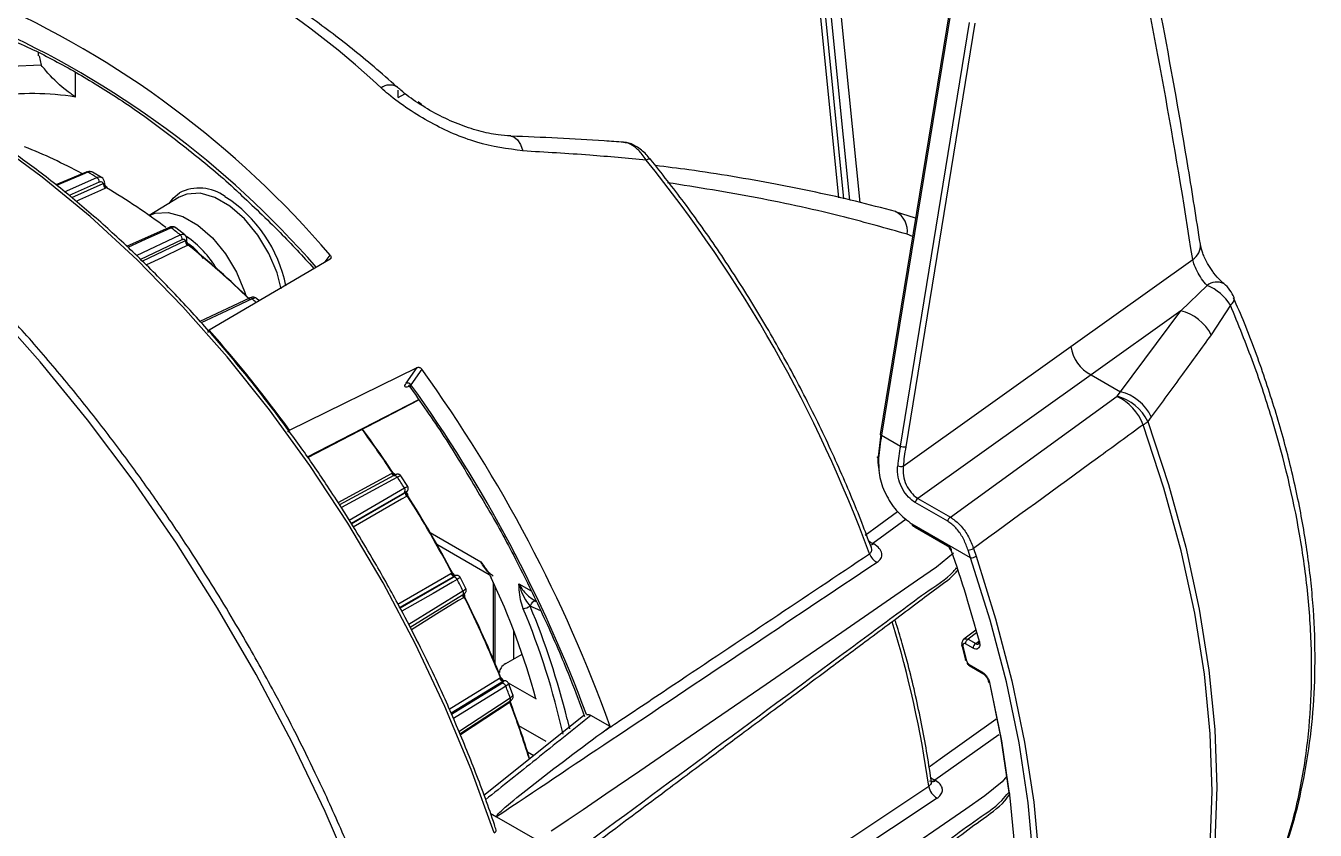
# Model space of a CAD drawing. Extents: x 7 to 113, y 1 to 87.
# Drawn here: x 84.706 to 88.141, y 71.364 to 73.507 of the extents above; entities that cross this region are included whole.
import ezdxf

# ---------------------------------------------------------------- set-up
doc = ezdxf.new("R2010")
doc.units = 0
doc.header["$MEASUREMENT"] = 0
doc.layers.add('OBJECT', color=7, linetype='CONTINUOUS')

msp = doc.modelspace()

# ---------------------------------------------------------------- linework, layer by layer
at = {"layer": 'OBJECT'}
for p, q in [((86.8154, 73.6104), (86.8716, 73.0489)), ((86.8298, 73.595), (86.8848, 73.0461)), ((86.9011, 73.0426), (86.8516, 73.5367)), ((86.8779, 73.5378), (86.9282, 73.0364)), ((87.1671, 73.5469), (86.9825, 72.4182)), ((87.1704, 73.5447), (86.9859, 72.416)), ((87.0361, 72.387), (87.2207, 73.5157)), ((87.235, 73.5138), (87.0505, 72.385)), ((84.7391, 73.4352), (84.7391, 73.4264)), ((84.7413, 73.4265), (84.7474, 73.4021)), ((84.8387, 73.317), (84.8387, 73.3825)), ((85.6981, 73.3158), (85.6981, 73.3357)), ((85.6981, 73.3158), (85.7158, 73.326)), ((85.7512, 73.3051), (85.761, 73.2972)), ((84.8667, 73.1172), (84.7859, 73.0829)), ((84.908, 73.1029), (84.8837, 73.1169)), ((84.8094, 73.0643), (84.8954, 73.1028)), ((84.9016, 73.09), (84.822, 73.0544)), ((84.8284, 73.0493), (84.9126, 73.0869)), ((84.9126, 73.0869), (84.9141, 73.0871)), ((84.9212, 73.0756), (84.9187, 73.0742)), ((85.1146, 73.0499), (85.0347, 73.0015)), ((87.0767, 72.994), (87.0235, 73.0113)), ((85.0876, 72.9696), (84.9747, 72.9193)), ((85.1296, 72.9501), (85.1058, 72.9687)), ((85.0008, 72.8946), (85.1173, 72.9499)), ((85.1222, 72.9366), (85.0118, 72.8842)), ((85.0164, 72.8799), (85.1317, 72.9346)), ((85.1317, 72.9346), (85.133, 72.9348)), ((87.0687, 72.9454), (87.0544, 72.9515)), ((85.1389, 72.9228), (85.1365, 72.9213)), ((85.5166, 72.8852), (85.1947, 72.6959)), ((85.504, 72.8778), (85.5167, 72.896)), ((87.4905, 72.6526), (87.815, 72.8843)), ((87.7834, 72.7478), (87.8535, 72.8148)), ((85.3021, 72.7816), (85.17, 72.7192)), ((85.3274, 72.774), (85.3209, 72.7805)), ((87.9154, 72.7629), (87.8644, 72.6838)), ((87.7834, 72.7478), (87.5444, 72.5772)), ((87.6226, 72.532), (87.7834, 72.7478)), ((85.1947, 72.6959), (85.1904, 72.6898)), ((87.0438, 72.3336), (87.4905, 72.6526)), ((85.4085, 72.4299), (85.7487, 72.5964)), ((85.7192, 72.5544), (85.7487, 72.5964)), ((85.7611, 72.5919), (85.7321, 72.5507)), ((87.5444, 72.5772), (87.083, 72.2477)), ((87.5444, 72.5772), (87.6226, 72.532)), ((87.6134, 72.5198), (87.6226, 72.532)), ((85.4566, 72.3581), (85.7529, 72.5113)), ((85.4573, 72.3571), (85.7536, 72.5103)), ((87.1694, 72.1978), (87.6134, 72.5198)), ((87.7046, 72.4652), (87.6955, 72.4528)), ((85.4042, 72.4238), (85.4085, 72.4299)), ((86.9859, 72.416), (87.0361, 72.387)), ((85.5381, 72.237), (85.6808, 72.314)), ((85.6862, 72.3085), (85.5421, 72.2309)), ((85.6808, 72.314), (85.6836, 72.3151)), ((85.7238, 72.2794), (85.7053, 72.3079)), ((85.5672, 72.1902), (85.7146, 72.2755)), ((85.7146, 72.263), (85.5727, 72.181)), ((85.5731, 72.1804), (85.7202, 72.2655)), ((85.7225, 72.2549), (85.7201, 72.2532)), ((85.7202, 72.2655), (85.7213, 72.2662)), ((85.7212, 72.2663), (85.7217, 72.2667)), ((87.083, 72.2477), (87.1694, 72.1978)), ((87.1622, 72.1867), (87.0759, 72.2366)), ((87.052, 72.1924), (86.9631, 72.1277)), ((87.2234, 72.0891), (87.0673, 72.1792)), ((85.7836, 72.1565), (85.9183, 72.0787)), ((87.0726, 72.176), (87.159, 72.1262)), ((87.0747, 72.1715), (87.1611, 72.1216)), ((85.8009, 72.1262), (85.9409, 72.0454)), ((86.9631, 72.1277), (86.9651, 72.1265)), ((87.2234, 72.0891), (87.2167, 72.1101)), ((87.2309, 72.1143), (87.2377, 72.0936)), ((85.6977, 71.9663), (85.8388, 72.0476)), ((85.8496, 72.0415), (85.7029, 71.957)), ((85.8388, 72.0476), (85.8415, 72.0488)), ((85.8475, 72.0443), (85.848, 72.0434)), ((85.8507, 72.0421), (85.8496, 72.0415)), ((85.8512, 72.0422), (85.8507, 72.042)), ((85.8507, 72.0421), (85.8508, 72.0421)), ((85.7032, 71.9564), (85.8446, 72.0379)), ((85.8788, 72.0074), (85.8633, 72.0377)), ((85.9517, 72.0243), (85.9517, 71.8193)), ((85.9561, 72.0147), (85.9561, 71.8089)), ((86.0197, 72.0202), (86.0521, 72.0015)), ((85.7262, 71.9123), (85.8708, 72.0016)), ((85.7302, 71.9045), (85.8698, 71.9906)), ((85.8741, 71.985), (85.8718, 71.9832)), ((86.0592, 71.9771), (86.0656, 71.9734)), ((86.0502, 71.9603), (86.0497, 71.9606)), ((86.0779, 71.9478), (86.0502, 71.9603)), ((86.0056, 71.8967), (86.0056, 71.8195)), ((87.2371, 71.8971), (87.2052, 71.8725)), ((87.2393, 71.8899), (87.2168, 71.8725)), ((87.2168, 71.8725), (87.2369, 71.8609)), ((87.2029, 71.8533), (87.2126, 71.8152)), ((87.2298, 71.8486), (87.2097, 71.8602)), ((87.2369, 71.8609), (87.2442, 71.8664)), ((85.9848, 71.8076), (86.0287, 71.8329)), ((87.2194, 71.8057), (87.2534, 71.786)), ((87.2209, 71.8014), (87.2555, 71.7815)), ((85.8342, 71.6865), (85.9681, 71.7689)), ((85.9681, 71.7689), (85.9707, 71.7701)), ((87.2555, 71.7815), (87.2556, 71.7814)), ((85.9785, 71.7609), (85.8393, 71.6753)), ((85.8403, 71.6729), (85.9744, 71.7555)), ((85.9796, 71.7616), (85.9785, 71.7609)), ((85.9912, 71.7566), (86.0654, 71.7138)), ((86.0041, 71.7242), (85.9921, 71.7553)), ((85.86, 71.6268), (85.9969, 71.7165)), ((85.8627, 71.6202), (85.9954, 71.7072)), ((85.9937, 71.7027), (85.8638, 71.6176)), ((85.9961, 71.7046), (85.9937, 71.7027)), ((86.192, 71.6685), (85.9267, 71.4559)), ((86.263, 71.6401), (86.2118, 71.6696)), ((86.0921, 71.6004), (86.0198, 71.6421)), ((86.1483, 71.66), (86.1544, 71.634)), ((86.2405, 71.6235), (86.263, 71.6401)), ((87.2981, 71.6181), (87.1284, 71.4969)), ((86.0594, 71.5623), (86.0431, 71.5717)), ((87.1284, 71.4969), (87.1302, 71.4958)), ((87.1343, 71.4496), (86.1163, 70.7741)), ((85.9436, 71.4091), (85.9604, 71.3994)), ((85.9604, 71.3994), (86.0686, 71.3369))]:
    msp.add_line(p, q, dxfattribs=at)
at = {"layer": 'OBJECT', "flags": 128}
for points in [[(84.7474, 73.4021), (84.6662, 73.3984), (84.6193, 73.3918)], [(85.7713, 70.6675), (85.7176, 70.8539), (85.6549, 71.041), (85.5834, 71.2278), (85.5035, 71.4135), (85.4155, 71.5973), (85.3199, 71.7782), (85.2171, 71.9555), (85.1076, 72.1283), (84.9919, 72.2958), (84.8705, 72.4573), (84.744, 72.6119), (84.613, 72.759), (84.478, 72.8979), (84.3398, 73.0279), (84.1989, 73.1485), (84.0561, 73.2591), (83.9119, 73.3591)], [(85.998, 73.213), (86.0063, 73.2109), (86.0158, 73.2033), (86.024, 73.1906), (86.0306, 73.1734)], [(85.9538, 71.3568), (85.8929, 71.5255), (85.8229, 71.6934), (85.7444, 71.8594), (85.6578, 72.0224), (85.5637, 72.1815), (85.4627, 72.3356), (85.3555, 72.4837), (85.2426, 72.6249), (85.1248, 72.7584), (85.0029, 72.8832), (84.8777, 72.9986), (84.7499, 73.1039), (84.6203, 73.1983)], [(86.3702, 73.1516), (86.3697, 73.1521), (86.3681, 73.1523), (86.3657, 73.1518), (86.3627, 73.1507), (86.3592, 73.149)], [(84.8714, 73.1166), (84.8572, 73.1106), (84.8004, 73.0865), (84.788, 73.0812)], [(84.9187, 73.0742), (84.9049, 73.068), (84.8493, 73.0432), (84.8403, 73.0391)], [(85.0881, 73.0338), (85.0985, 73.0477), (85.1153, 73.0618)], [(85.3865, 72.8059), (85.3754, 72.8487), (85.3538, 72.9005), (85.3244, 72.9494), (85.2891, 72.9922), (85.25, 73.0264), (85.2096, 73.0496), (85.1706, 73.0606), (85.1352, 73.0586), (85.1146, 73.0499)], [(85.0347, 73.0013), (85.0507, 73.0074), (85.0858, 73.0094), (85.1245, 72.9986), (85.1645, 72.9755), (85.2032, 72.9417), (85.2382, 72.8992), (85.2673, 72.8508), (85.2888, 72.7994), (85.2921, 72.7887)], [(85.0937, 72.9683), (85.0798, 72.9621), (85.0242, 72.9373), (84.9776, 72.9165)], [(85.1365, 72.9213), (85.1229, 72.9149), (85.0685, 72.8891), (85.0273, 72.8696)], [(85.3095, 72.7794), (85.2959, 72.773), (85.2416, 72.7473), (85.1737, 72.7152)], [(87.6955, 72.4528), (87.7508, 72.2848), (87.7966, 72.1176), (87.8325, 71.9523), (87.8583, 71.79), (87.8739, 71.6317), (87.8791, 71.4785), (87.8739, 71.3313), (87.8583, 71.1909), (87.8325, 71.0585), (87.7966, 70.9347), (87.7508, 70.8203), (87.6955, 70.7162)], [(87.6831, 70.7031), (87.7385, 70.8074), (87.7844, 70.9221), (87.8204, 71.0462), (87.8463, 71.1789), (87.8619, 71.3196), (87.8671, 71.4672), (87.8619, 71.6208), (87.8463, 71.7794), (87.8204, 71.9421), (87.7844, 72.1077), (87.7385, 72.2753), (87.6831, 72.4438)], [(86.9859, 72.416), (86.9846, 72.4165), (86.9836, 72.417), (86.9829, 72.4174), (86.9826, 72.4179), (86.9825, 72.4182)], [(86.9781, 72.3548), (86.9769, 72.3553), (86.9759, 72.3559), (86.9753, 72.3565), (86.975, 72.3571), (86.975, 72.3577), (86.9754, 72.3582), (86.9761, 72.3587), (86.9771, 72.3591)], [(85.6963, 72.3039), (85.6832, 72.2969), (85.631, 72.2687), (85.5469, 72.2234)], [(85.6862, 72.3085), (85.6866, 72.3087), (85.6879, 72.309), (85.6894, 72.309), (85.6908, 72.3086), (85.6923, 72.3079), (85.6938, 72.3068), (85.6951, 72.3054), (85.6963, 72.3039)], [(85.7201, 72.2532), (85.7073, 72.2458), (85.6561, 72.2162), (85.5786, 72.1714)], [(86.9425, 72.1497), (86.979, 72.1763), (87.0289, 72.2125)], [(86.9572, 72.1239), (86.961, 72.1247), (86.9651, 72.1265)], [(87.1779, 72.102), (87.1324, 72.0649), (87.0815, 72.0299), (86.8801, 71.8909), (86.7793, 71.8215), (86.6785, 71.7521), (86.4765, 71.6134), (86.3416, 71.521), (86.2515, 71.4595), (86.1912, 71.4185), (86.1508, 71.3912), (86.1238, 71.373), (86.1058, 71.3609)], [(87.2234, 70.3695), (87.2755, 70.475), (87.3186, 70.5899), (87.3523, 70.7136), (87.3766, 70.8453), (87.3912, 70.9842), (87.3961, 71.1296), (87.3912, 71.2807), (87.3766, 71.4365), (87.3523, 71.5962), (87.3186, 71.7588), (87.2755, 71.9234), (87.2234, 72.0891)], [(87.2377, 72.0936), (87.29, 71.9272), (87.3332, 71.7619), (87.3671, 71.5986), (87.3914, 71.4383), (87.4061, 71.2818), (87.411, 71.1302), (87.4061, 70.9841), (87.3914, 70.8446), (87.3671, 70.7124), (87.3332, 70.5882), (87.29, 70.4728), (87.2377, 70.3668)], [(85.8554, 72.0317), (85.8425, 72.0243), (85.7913, 71.9948), (85.7082, 71.947)], [(85.8718, 71.9832), (85.8592, 71.9754), (85.8087, 71.9443), (85.7336, 71.8979)], [(85.8698, 71.9906), (85.8702, 71.9908), (85.8711, 71.9918), (85.8718, 71.9931), (85.8722, 71.9946), (85.8723, 71.9962), (85.8721, 71.998), (85.8716, 71.9998), (85.8708, 72.0016)], [(86.0502, 71.9603), (86.0515, 71.9636), (86.0532, 71.9668), (86.0551, 71.9696), (86.0571, 71.9719), (86.0593, 71.9736), (86.0613, 71.9746), (86.0631, 71.9748), (86.0633, 71.9748)], [(87.2053, 71.8724), (87.2087, 71.874), (87.2134, 71.8738), (87.2168, 71.8725), (87.2168, 71.8725), (87.2168, 71.8725)], [(85.9849, 71.7474), (85.9723, 71.7397), (85.9218, 71.7086), (85.8454, 71.6616)], [(87.3264, 71.464), (87.3047, 71.608), (87.2733, 71.7619)], [(87.2738, 71.7569), (87.3054, 71.6022), (87.328, 71.4504), (87.3416, 71.3022), (87.3462, 71.1584), (87.3416, 71.0199), (87.328, 70.8875), (87.3054, 70.7618), (87.2738, 70.6435)], [(85.993, 71.7056), (85.9932, 71.7045), (85.9937, 71.7027)], [(85.9961, 71.7046), (85.9954, 71.7062), (85.9951, 71.7071)], [(87.1127, 71.5329), (87.1425, 71.5541), (87.2904, 71.6598), (87.2918, 71.6608)], [(87.3198, 71.5076), (87.3071, 71.4923), (87.2615, 71.4551), (87.2106, 71.4201), (87.0091, 71.2811)], [(86.0954, 70.8063), (86.134, 70.832), (86.2886, 70.9345), (86.9068, 71.3448), (87.112, 71.481)], [(85.9538, 71.3568), (85.9563, 71.3586), (85.9582, 71.3604), (85.9593, 71.362), (85.9597, 71.3634), (85.9594, 71.3642)]]:
    msp.add_lwpolyline(points, dxfattribs=at)
at = {"layer": 'OBJECT'}
for centre, radius, start, end in [((84.2284, 71.8367), 2.0717, 46.5716, 73.4337), ((83.5809, 71.2474), 2.5426, 40.4175, 66.3184), ((83.5976, 71.2232), 2.4967, 41.0763, 66.0787), ((85.676, 73.311), 0.0382, 60.5241, 127.6911), ((84.7239, 72.6135), 0.7128, 80.7271, 98.3053), ((84.1637, 71.8375), 1.4511, 61.549, 68.1893), ((83.4772, 70.8215), 3.7045, 20.1933, 38.9238), ((84.8685, 73.1123), 0.0052, 56.0557, 110.356), ((84.0295, 71.6305), 1.7081, 59.538, 60.4673), ((84.8878, 73.0912), 0.0138, 355.0392, 56.7485), ((84.9264, 73.0858), 0.0139, 175.081, 236.3058), ((84.9268, 73.087), 0.0127, 179.5805, 244.2112), ((83.9458, 71.4574), 1.8894, 53.1386, 58.9176), ((85.168, 72.9605), 0.1142, 52.9553, 117.5098), ((85.0371, 72.741), 0.3692, 11.361, 57.2717), ((86.9963, 72.9601), 0.0586, 351.5503, 62.2737), ((85.0896, 72.9639), 0.00602, 46.7511, 109.1073), ((83.7769, 71.2578), 2.1587, 51.6157, 52.4114), ((85.1089, 72.9393), 0.0135, 348.4845, 51.6694), ((85.1449, 72.9319), 0.0135, 168.4912, 231.2492), ((85.1453, 72.9334), 0.0124, 173.2835, 238.9156), ((84.9707, 72.7109), 0.2858, 31.2831, 55.067), ((83.6876, 71.114), 2.3193, 45.8319, 51.3254), ((83.6705, 71.103), 2.3383, 45.774, 51.0988), ((87.7917, 72.9216), 0.044, 301.9968, 4.2798), ((87.8798, 72.7831), 0.0411, 64.5775, 129.6645), ((87.8059, 72.6952), 0.1288, 31.7116, 68.289), ((87.8337, 72.7433), 0.1, 23.1474, 50.057), ((85.3042, 72.7753), 0.00674, 37.8884, 108.7225), ((83.4845, 70.9273), 2.6002, 45.1087, 45.4208), ((87.9041, 72.7811), 0.0215, 301.8684, 4.6343), ((87.7524, 72.6253), 0.1264, 27.5638, 75.7904), ((82.3963, 70.2274), 3.7316, 36.1736, 41.4155), ((87.588, 72.6653), 0.0984, 187.4568, 243.6913), ((82.627, 70.3313), 3.8643, 19.7974, 35.8036), ((85.7233, 72.5442), 0.0109, 36.2467, 112.2745), ((82.7011, 70.3739), 3.7317, 20.3612, 35.685), ((87.5912, 72.4097), 0.1263, 26.0895, 75.5969), ((87.5511, 72.3927), 0.1414, 21.1454, 63.889), ((87.582, 72.3974), 0.1263, 26.0124, 75.5871), ((87.6185, 72.5453), 0.1203, 302.4346, 309.7497), ((83.1773, 70.6525), 3.0076, 33.5597, 36.2736), ((83.1912, 70.6602), 2.9931, 33.578, 36.3071), ((87.0482, 72.4225), 0.0376, 251.2277, 273.4416), ((87.0382, 72.3604), 0.0274, 250.7994, 281.7531), ((85.6908, 72.3201), 0.0118, 211.6915, 246.6256), ((85.6924, 72.3188), 0.00961, 202.7141, 249.6359), ((83.0973, 70.603), 3.1061, 32.5795, 33.2038), ((85.7075, 72.2693), 0.00946, 318.7102, 40.9162), ((85.7273, 72.2593), 0.00942, 138.5953, 220.4844), ((85.7282, 72.2613), 0.00856, 144.434, 228.0113), ((83.122, 70.6161), 3.0738, 27.7815, 32.2185), ((83.1383, 70.6255), 3.0564, 27.7597, 32.2403), ((87.0913, 72.2345), 0.0156, 122.2344, 172.4554), ((87.0719, 72.1785), 0.00468, 171.4001, 231.558), ((87.1777, 72.1847), 0.0156, 122.2344, 172.4554), ((87.0774, 72.1754), 0.00482, 172.8876, 235.7948), ((86.9794, 72.1625), 0.0385, 221.8543, 244.9664), ((87.1637, 72.1256), 0.00477, 172.6678, 237.3051), ((87.1711, 72.1119), 0.00223, 215.9602, 285.0928), ((83.8794, 70.9641), 3.486, 14.9993, 19.1869), ((87.214, 72.1449), 0.0349, 274.4181, 298.9381), ((86.9944, 72.1155), 0.0432, 200.6564, 241.9492), ((87.2216, 72.1196), 0.0306, 273.435, 301.704), ((85.8477, 72.0508), 0.00942, 199.512, 281.4126), ((85.8498, 72.0506), 0.00856, 191.9848, 275.5748), ((85.8464, 72.0286), 0.00946, 19.0838, 101.295), ((83.099, 70.6017), 3.1053, 26.7959, 27.4204), ((84.1508, 71.1892), 1.9851, 15.3225, 25.2672), ((85.8818, 71.9887), 0.0115, 171.8035, 208.7471), ((85.8817, 71.9908), 0.00955, 169.5097, 217.3652), ((83.2047, 70.6569), 2.9816, 21.9229, 26.451), ((83.2211, 70.6663), 2.9641, 21.8646, 26.434), ((86.0182, 72.0181), 0.0655, 281.627, 298.6684), ((84.1922, 71.1862), 1.993, 12.5722, 22.6547), ((84.1739, 71.1787), 2.0323, 13.7007, 22.6286), ((84.1987, 71.062), 2.9433, 8.1839, 16.9252), ((87.2452, 71.8479), 0.0154, 122.6022, 177.3969), ((87.2465, 71.8691), 0.00276, 206.2196, 272.513), ((85.9786, 71.772), 0.011, 196.453, 269.397), ((85.9807, 71.7717), 0.0101, 189.0387, 263.819), ((87.2581, 71.7854), 0.0048, 172.7439, 235.9384), ((85.9743, 71.7444), 0.0111, 16.0453, 89.3234), ((83.2652, 70.6744), 2.9237, 20.8806, 21.5306), ((87.274, 71.7598), 0.00299, 200.1903, 267.859), ((85.9901, 71.7128), 0.00775, 313.4275, 28.4255), ((83.4126, 70.7376), 2.7585, 17.2062, 20.5203), ((83.4272, 70.7464), 2.7429, 17.1341, 20.5064), ((87.12, 71.5091), 0.0149, 245.3598, 304.6045), ((87.1446, 71.5311), 0.0379, 222.6687, 244.7039), ((87.1211, 71.5103), 0.0171, 262.1419, 302.1219), ((87.1549, 71.4878), 0.0434, 189.0002, 241.7136)]:
    msp.add_arc(centre, radius, start, end, dxfattribs=at)
for centre, major_axis, ratio, start_param, end_param in [((77.2345, 63.9718), (5.4545, 16.6635), 0.560082, 5.447697, 5.512146), ((87.281, 72.4621), (0.1547, 0.4726), 0.560082, 1.841671, 1.968135), ((87.2889, 72.4595), (0.1597, 0.4813), 0.560728, 1.843799, 1.970263), ((87.3391, 72.4305), (0.1597, 0.4813), 0.560728, 1.843799, 1.952058), ((87.3469, 72.428), (0.1547, 0.4726), 0.560082, 1.841671, 1.94993), ((87.0728, 72.2984), (-0.076, 0.1298), 0.57857, 2.298407, 2.34801), ((86.028, 71.7835), (0.06, -0.0009), 0.567125, 2.382074, 3.150019)]:
    msp.add_ellipse(centre, major_axis=major_axis, ratio=ratio, start_param=start_param, end_param=end_param, dxfattribs=at)
for points, knots in [([(87.8356, 72.9249), (87.8249, 72.9926), (87.794, 73.1889), (87.74, 73.4949), (87.6924, 73.7294), (87.67, 73.8396)], [0, 0, 0, 0, 0.2182226, 0.6325862, 1, 1, 1, 1]), ([(85.6944, 73.3446), (85.6743, 73.3623), (85.6159, 73.4137), (85.5175, 73.4922), (85.399, 73.5764), (85.2793, 73.6507), (85.159, 73.7148), (85.0387, 73.7681), (84.9379, 73.8042), (84.8776, 73.8208), (84.8567, 73.8265)], [0, 0, 0, 0, 0.074623, 0.216059, 0.357652, 0.499389, 0.64125, 0.783189, 0.925084, 1, 1, 1, 1]), ([(84.6115, 73.4924), (84.6422, 73.4799), (84.7108, 73.452), (84.8186, 73.3961), (84.9337, 73.3272), (85.0486, 73.2485), (85.1621, 73.1595), (85.2375, 73.0966), (85.2741, 73.0615), (85.2741, 73.0614)], [0, 0, 0, 0, 0.139727, 0.311708, 0.483674, 0.655647, 0.827648, 0.999689, 1, 1, 1, 1]), ([(84.8387, 73.317), (84.8385, 73.3172), (84.8345, 73.3199), (84.808, 73.3383), (84.7705, 73.3727), (84.7545, 73.3931), (84.7474, 73.4021)], [0, 0, 0, 0, 0.004006, 0.088611, 0.601869, 1, 1, 1, 1]), ([(85.2917, 71.8686), (85.2576, 71.9263), (85.2098, 72.007), (85.1352, 72.123), (85.0701, 72.22), (84.9898, 72.3331), (84.9027, 72.4486), (84.8087, 72.5657), (84.7089, 72.6822), (84.6041, 72.7965), (84.4951, 72.9073), (84.3825, 73.0136), (84.2669, 73.1148), (84.1488, 73.2098), (84.0391, 73.2915), (83.9686, 73.3379), (83.9385, 73.3578)], [0, 0, 0, 0, 0.093701, 0.131201, 0.193452, 0.257919, 0.32692, 0.398768, 0.472782, 0.548419, 0.625296, 0.70313, 0.781713, 0.860888, 0.940536, 1, 1, 1, 1]), ([(86.0306, 73.1734), (85.9896, 73.1791), (85.907, 73.1907), (85.7813, 73.247), (85.6979, 73.3018), (85.6591, 73.3356), (85.6526, 73.3413)], [0, 0, 0, 0, 0.304165, 0.612213, 0.935018, 1, 1, 1, 1]), ([(85.9981, 73.2137), (85.987, 73.2142), (85.9601, 73.2153), (85.9121, 73.2261), (85.8574, 73.2444), (85.802, 73.2698), (85.7505, 73.3006), (85.714, 73.3265), (85.6985, 73.3415), (85.6953, 73.3447)], [0, 0, 0, 0, 0.110783, 0.269371, 0.436795, 0.608845, 0.783146, 0.954732, 1, 1, 1, 1]), ([(86.2989, 73.1965), (86.2817, 73.1978), (86.1822, 73.2053), (86.0816, 73.2095), (85.9984, 73.213)], [0, 0, 0, 0, 0.172803, 1, 1, 1, 1]), ([(85.5099, 72.2803), (85.5099, 72.2803), (85.4886, 72.3131), (85.4435, 72.378), (85.372, 72.4763), (85.2942, 72.5758), (85.2101, 72.6761), (85.121, 72.7748), (85.0275, 72.8707), (84.9304, 72.9624), (84.8303, 73.049), (84.7302, 73.1286), (84.6631, 73.1755), (84.6306, 73.1982)], [0, 0, 0, 0, 0.0000722, 0.0863592, 0.175628, 0.2710904, 0.3703997, 0.4726079, 0.5769603, 0.6829251, 0.7901144, 0.8982438, 1, 1, 1, 1]), ([(86.3592, 73.149), (86.3556, 73.1543), (86.3459, 73.1683), (86.3285, 73.1848), (86.3112, 73.1953), (86.302, 73.1955), (86.2988, 73.1956)], [0, 0, 0, 0, 0.201031, 0.53756, 0.84132, 1, 1, 1, 1]), ([(86.3696, 73.1508), (86.3661, 73.1555), (86.3555, 73.1699), (86.3338, 73.1853), (86.3133, 73.196), (86.3017, 73.1957), (86.2994, 73.1956)], [0, 0, 0, 0, 0.186008, 0.572837, 0.912803, 1, 1, 1, 1]), ([(86.3592, 73.149), (86.309, 73.1536), (86.2001, 73.1636), (86.09, 73.17), (86.0306, 73.1734)], [0, 0, 0, 0, 0.460735, 1, 1, 1, 1]), ([(86.9573, 72.1202), (86.9497, 72.1405), (86.9236, 72.2108), (86.8732, 72.3306), (86.8037, 72.4784), (86.7271, 72.6238), (86.6442, 72.7658), (86.5552, 72.9037), (86.464, 73.033), (86.4005, 73.1134), (86.3702, 73.1516)], [0, 0, 0, 0, 0.055517, 0.192239, 0.328969, 0.465689, 0.602405, 0.739125, 0.875851, 1, 1, 1, 1]), ([(84.8836, 73.1165), (84.8827, 73.1171), (84.8798, 73.119), (84.8736, 73.1194), (84.869, 73.1179), (84.8667, 73.1172)], [0, 0, 0, 0, 0.182983, 0.591599, 1, 1, 1, 1]), ([(84.8839, 73.1167), (84.8821, 73.1174), (84.8785, 73.1189), (84.8738, 73.1174), (84.8714, 73.1166)], [0, 0, 0, 0, 0.487768, 1, 1, 1, 1]), ([(87.0236, 73.0121), (86.9881, 73.0213), (86.883, 73.0487), (86.6998, 73.087), (86.5213, 73.1173), (86.4134, 73.1307), (86.3836, 73.1345)], [0, 0, 0, 0, 0.1711592, 0.5074663, 0.8640434, 1, 1, 1, 1]), ([(84.8954, 73.1028), (84.8961, 73.1031), (84.8991, 73.1043), (84.9036, 73.105), (84.9064, 73.1034), (84.9075, 73.1027)], [0, 0, 0, 0, 0.149605, 0.657204, 1, 1, 1, 1]), ([(84.9126, 73.0869), (84.912, 73.0879), (84.9108, 73.09), (84.9074, 73.0914), (84.9041, 73.091), (84.9021, 73.0902), (84.9016, 73.09)], [0, 0, 0, 0, 0.25652, 0.580507, 0.904499, 1, 1, 1, 1]), ([(84.9161, 73.0864), (84.9162, 73.0877), (84.9164, 73.0918), (84.9138, 73.0974), (84.9104, 73.1019), (84.9079, 73.1028), (84.9076, 73.1029)], [0, 0, 0, 0, 0.18868, 0.592571, 0.950504, 1, 1, 1, 1]), ([(84.9141, 73.0871), (84.9142, 73.0871), (84.9148, 73.0873), (84.9158, 73.0873), (84.9165, 73.0869), (84.9164, 73.0865), (84.9164, 73.0864)], [0, 0, 0, 0, 0.060771, 0.410453, 0.815624, 1, 1, 1, 1]), ([(84.9213, 73.0781), (84.9213, 73.0781), (84.9202, 73.0786), (84.9185, 73.0804), (84.9168, 73.0833), (84.9167, 73.0855), (84.9166, 73.0864)], [0, 0, 0, 0, 0.015472, 0.361889, 0.724899, 1, 1, 1, 1]), ([(84.9213, 73.078), (84.9215, 73.0779), (84.922, 73.0776), (84.9222, 73.0769), (84.9218, 73.0761), (84.9213, 73.0756), (84.9212, 73.0756)], [0, 0, 0, 0, 0.2027674, 0.6197431, 0.945529, 1, 1, 1, 1]), ([(87.0544, 72.9515), (86.9991, 72.9671), (86.8682, 73.0039), (86.6552, 73.0504), (86.4955, 73.0761), (86.4156, 73.0889)], [0, 0, 0, 0, 0.267535, 0.633326, 1, 1, 1, 1]), ([(85.2741, 73.0614), (85.3109, 73.027), (85.3788, 72.9635), (85.444, 72.8927), (85.4739, 72.8601)], [0, 0, 0, 0, 0.54062, 1, 1, 1, 1]), ([(85.1059, 72.9682), (85.1052, 72.9689), (85.103, 72.9709), (85.0978, 72.9719), (85.0923, 72.9716), (85.089, 72.97), (85.0876, 72.9693)], [0, 0, 0, 0, 0.139541, 0.453392, 0.773368, 1, 1, 1, 1]), ([(85.1059, 72.9683), (85.1057, 72.9686), (85.1045, 72.9701), (85.1004, 72.9706), (85.0959, 72.9691), (85.0937, 72.9683)], [0, 0, 0, 0, 0.079437, 0.539715, 1, 1, 1, 1]), ([(85.1173, 72.9499), (85.118, 72.9502), (85.1209, 72.9514), (85.1255, 72.9523), (85.128, 72.9509), (85.1292, 72.9502)], [0, 0, 0, 0, 0.134723, 0.591829, 1, 1, 1, 1]), ([(85.1317, 72.9346), (85.1313, 72.9354), (85.1305, 72.9371), (85.1277, 72.9382), (85.1246, 72.9376), (85.1226, 72.9368), (85.1222, 72.9366)], [0, 0, 0, 0, 0.256521, 0.580507, 0.904498, 1, 1, 1, 1]), ([(85.1345, 72.9351), (85.1347, 72.9361), (85.1354, 72.9392), (85.1341, 72.9442), (85.1318, 72.9487), (85.1296, 72.9499), (85.1292, 72.9501)], [0, 0, 0, 0, 0.162654, 0.563333, 0.919013, 1, 1, 1, 1]), ([(85.133, 72.9348), (85.1331, 72.9349), (85.1337, 72.9351), (85.1345, 72.9353), (85.135, 72.9352), (85.1348, 72.9351), (85.1348, 72.9351)], [0, 0, 0, 0, 0.071772, 0.484852, 0.963441, 1, 1, 1, 1]), ([(85.1382, 72.9269), (85.1377, 72.9272), (85.1364, 72.9283), (85.1351, 72.9312), (85.1346, 72.9338), (85.1349, 72.935), (85.1349, 72.9351)], [0, 0, 0, 0, 0.198763, 0.581937, 0.984256, 1, 1, 1, 1]), ([(85.1791, 72.8867), (85.1676, 72.9006), (85.1545, 72.9167), (85.1392, 72.9259), (85.1373, 72.9271)], [0, 0, 0, 0, 0.87117, 1, 1, 1, 1]), ([(85.1381, 72.9268), (85.1385, 72.9265), (85.1394, 72.9257), (85.1398, 72.9245), (85.1394, 72.9234), (85.139, 72.9229), (85.1389, 72.9228)], [0, 0, 0, 0, 0.341638, 0.685982, 0.955018, 1, 1, 1, 1]), ([(87.8685, 72.8525), (87.8635, 72.8596), (87.8525, 72.8755), (87.8417, 72.9), (87.8366, 72.9178), (87.836, 72.9233), (87.8358, 72.9245)], [0, 0, 0, 0, 0.283927, 0.634783, 0.925143, 1, 1, 1, 1]), ([(85.5167, 72.896), (85.5174, 72.8951), (85.5187, 72.8934), (85.5194, 72.8906), (85.5191, 72.8881), (85.518, 72.8862), (85.517, 72.8855), (85.5166, 72.8852)], [0, 0, 0, 0, 0.219651, 0.439261, 0.659735, 0.880539, 1, 1, 1, 1]), ([(87.8535, 72.8148), (87.8522, 72.8163), (87.846, 72.823), (87.8354, 72.8374), (87.8241, 72.858), (87.8178, 72.8739), (87.8156, 72.8821), (87.815, 72.8843)], [0, 0, 0, 0, 0.080942, 0.365196, 0.637408, 0.898731, 1, 1, 1, 1]), ([(87.8978, 72.8206), (87.8948, 72.823), (87.8864, 72.8299), (87.8754, 72.8417), (87.8694, 72.8511), (87.8685, 72.8525)], [0, 0, 0, 0, 0.310558, 0.892894, 1, 1, 1, 1]), ([(85.3211, 72.7802), (85.321, 72.7803), (85.3198, 72.782), (85.3162, 72.7836), (85.3112, 72.7843), (85.3065, 72.7836), (85.3034, 72.7821), (85.302, 72.7814)], [0, 0, 0, 0, 0.027666, 0.284804, 0.511617, 0.780329, 1, 1, 1, 1]), ([(85.3209, 72.78), (85.3207, 72.7804), (85.3198, 72.7818), (85.316, 72.7819), (85.3117, 72.7802), (85.3095, 72.7794)], [0, 0, 0, 0, 0.139047, 0.569516, 1, 1, 1, 1]), ([(87.9196, 71.0337), (87.9419, 71.0678), (87.988, 71.1383), (88.0431, 71.2619), (88.0873, 71.3998), (88.1161, 71.5441), (88.1309, 71.6903), (88.1334, 71.8378), (88.1237, 71.992), (88.0958, 72.1961), (88.0462, 72.4027), (87.9788, 72.6075), (87.9366, 72.7111), (87.9154, 72.7629)], [0, 0, 0, 0, 0.083892, 0.173132, 0.26551, 0.357887, 0.439459, 0.521031, 0.604959, 0.688888, 0.842418, 0.921209, 1, 1, 1, 1]), ([(88.043, 71.27), (88.0516, 71.2918), (88.075, 71.3507), (88.1024, 71.4543), (88.1261, 71.5796), (88.1393, 71.7109), (88.1425, 71.8468), (88.1355, 71.9863), (88.1183, 72.1284), (88.0913, 72.2726), (88.0549, 72.4189), (88.0087, 72.5666), (87.9649, 72.6881), (87.9336, 72.7597), (87.9237, 72.7822)], [0, 0, 0, 0, 0.053089, 0.143091, 0.233573, 0.324332, 0.41514, 0.505842, 0.595843, 0.685842, 0.776358, 0.867239, 0.958324, 1, 1, 1, 1]), ([(87.8644, 72.6838), (87.8389, 72.6488), (87.786, 72.5758), (87.7325, 72.503), (87.7046, 72.4652)], [0, 0, 0, 0, 0.480479, 1, 1, 1, 1]), ([(85.7487, 72.5964), (85.7496, 72.5967), (85.7513, 72.5973), (85.7543, 72.5969), (85.7574, 72.5956), (85.7597, 72.5938), (85.7607, 72.5924), (85.7611, 72.5919)], [0, 0, 0, 0, 0.219744, 0.439446, 0.659967, 0.880756, 1, 1, 1, 1]), ([(85.7267, 72.5462), (85.7246, 72.5455), (85.7199, 72.5438), (85.7162, 72.5447), (85.7153, 72.548), (85.7179, 72.5522), (85.7192, 72.5544)], [0, 0, 0, 0, 0.211484, 0.474311, 0.737152, 1, 1, 1, 1]), ([(85.7254, 72.5466), (85.7254, 72.5466), (85.7253, 72.5466), (85.7271, 72.5463), (85.7298, 72.5448), (85.7303, 72.5436), (85.7303, 72.5436)], [0, 0, 0, 0, 0.192545, 0.542998, 0.976582, 1, 1, 1, 1]), ([(85.7254, 72.5504), (85.7419, 72.5272), (85.7896, 72.4599), (85.8522, 72.3651), (85.8951, 72.2915), (85.9105, 72.2651)], [0, 0, 0, 0, 0.251862, 0.731357, 1, 1, 1, 1]), ([(85.7321, 72.5507), (85.7312, 72.549), (85.7294, 72.5458), (85.7302, 72.5443), (85.7306, 72.5436)], [0, 0, 0, 0, 0.540427, 1, 1, 1, 1]), ([(87.6831, 72.4438), (87.6424, 72.4141), (87.4917, 72.3043), (87.341, 72.1945), (87.2309, 72.1143)], [0, 0, 0, 0, 0.269854, 1, 1, 1, 1]), ([(86.9804, 72.3217), (86.9784, 72.3317), (86.976, 72.3444), (86.9769, 72.3566), (86.9771, 72.3591)], [0, 0, 0, 0, 0.798302, 1, 1, 1, 1]), ([(86.9781, 72.3548), (86.9782, 72.3376), (86.9783, 72.3033), (86.9982, 72.2531), (87.0289, 72.2084), (87.0542, 72.1892), (87.0673, 72.1792)], [0, 0, 0, 0, 0.248571, 0.497385, 0.740827, 1, 1, 1, 1]), ([(87.0759, 72.2366), (87.0696, 72.241), (87.057, 72.2499), (87.0415, 72.2719), (87.0311, 72.2976), (87.0281, 72.3194), (87.029, 72.3315), (87.0292, 72.3345)], [0, 0, 0, 0, 0.226177, 0.452205, 0.682223, 0.919651, 1, 1, 1, 1]), ([(87.0438, 72.3336), (87.0435, 72.3252), (87.0429, 72.3085), (87.0509, 72.2838), (87.0639, 72.263), (87.0757, 72.2522), (87.0822, 72.2482), (87.083, 72.2477)], [0, 0, 0, 0, 0.2451361, 0.4905004, 0.7303161, 0.9653444, 1, 1, 1, 1]), ([(85.6836, 72.3151), (85.6837, 72.3151), (85.6846, 72.3152), (85.6864, 72.3146), (85.6886, 72.3129), (85.6899, 72.3112), (85.6906, 72.3104)], [0, 0, 0, 0, 0.044979, 0.314024, 0.658372, 1, 1, 1, 1]), ([(85.7054, 72.3075), (85.7051, 72.308), (85.7042, 72.3096), (85.7018, 72.3112), (85.699, 72.3121), (85.6965, 72.3123), (85.6944, 72.312), (85.6922, 72.3114), (85.6899, 72.3105), (85.6873, 72.3091), (85.686, 72.3083)], [0, 0, 0, 0, 0.069589, 0.19942, 0.307334, 0.404239, 0.495674, 0.595024, 0.786723, 1, 1, 1, 1]), ([(85.7052, 72.3074), (85.7052, 72.3075), (85.7052, 72.308), (85.7022, 72.307), (85.6982, 72.3049), (85.6963, 72.3039)], [0, 0, 0, 0, 0.187957, 0.593973, 1, 1, 1, 1]), ([(85.6402, 72.0699), (85.6101, 72.1207), (85.568, 72.1919), (85.5228, 72.2607), (85.5099, 72.2803)], [0, 0, 0, 0, 0.71531, 1, 1, 1, 1]), ([(85.7146, 72.2755), (85.7153, 72.2758), (85.718, 72.2774), (85.7215, 72.2792), (85.7237, 72.2801), (85.7234, 72.2797), (85.7233, 72.2796)], [0, 0, 0, 0, 0.119542, 0.525138, 0.930715, 1, 1, 1, 1]), ([(85.7202, 72.2655), (85.7204, 72.2657), (85.7207, 72.2662), (85.7193, 72.2656), (85.7168, 72.2643), (85.715, 72.2633), (85.7146, 72.263)], [0, 0, 0, 0, 0.256517, 0.580506, 0.904499, 1, 1, 1, 1]), ([(85.7212, 72.2631), (85.7212, 72.2631), (85.7211, 72.2632), (85.7207, 72.2645), (85.7214, 72.2664), (85.7213, 72.2663), (85.7213, 72.2663)], [0, 0, 0, 0, 0.11003, 0.36154, 0.749537, 1, 1, 1, 1]), ([(85.7216, 72.2624), (85.722, 72.2616), (85.723, 72.2598), (85.7234, 72.2574), (85.723, 72.2557), (85.7226, 72.255), (85.7225, 72.2549)], [0, 0, 0, 0, 0.3416364, 0.6859796, 0.9550158, 1, 1, 1, 1]), ([(85.7217, 72.2667), (85.7219, 72.2669), (85.7225, 72.2674), (85.7237, 72.269), (85.7248, 72.2712), (85.7253, 72.2743), (85.7249, 72.2773), (85.7238, 72.279), (85.7234, 72.2796)], [0, 0, 0, 0, 0.1284705, 0.2660304, 0.4317257, 0.6261745, 0.8485594, 1, 1, 1, 1]), ([(85.9105, 72.2651), (85.9229, 72.2445), (85.9634, 72.1772), (86.0254, 72.0593), (86.0961, 71.9126), (86.1525, 71.7814), (86.1829, 71.6993), (86.1949, 71.6671)], [0, 0, 0, 0, 0.107597, 0.352218, 0.596827, 0.841414, 1, 1, 1, 1]), ([(87.2167, 72.1101), (87.2131, 72.1197), (87.2061, 72.1389), (87.189, 72.1647), (87.1735, 72.1798), (87.1642, 72.1855), (87.1622, 72.1867)], [0, 0, 0, 0, 0.3048188, 0.6095293, 0.915797, 1, 1, 1, 1]), ([(87.1694, 72.1978), (87.1774, 72.1922), (87.1936, 72.181), (87.2139, 72.1537), (87.2255, 72.1302), (87.23, 72.117), (87.2309, 72.1143)], [0, 0, 0, 0, 0.30705, 0.614016, 0.922363, 1, 1, 1, 1]), ([(87.069, 72.1749), (87.0695, 72.1746), (87.0714, 72.1734), (87.0732, 72.1723), (87.0747, 72.1715)], [0, 0, 0, 0, 0.2499, 1, 1, 1, 1]), ([(86.957, 72.1201), (86.9577, 72.1187), (86.9595, 72.115), (86.9595, 72.1103), (86.9585, 72.1055), (86.9567, 72.1024), (86.9546, 72.1008), (86.954, 72.1003)], [0, 0, 0, 0, 0.1901681, 0.5043262, 0.635808, 0.8962387, 1, 1, 1, 1]), ([(86.9575, 72.1197), (86.9576, 72.1195), (86.9578, 72.1192), (86.9577, 72.1197), (86.9577, 72.1199)], [0, 0, 0, 0, 0.704717, 1, 1, 1, 1]), ([(86.9741, 72.0774), (86.9742, 72.0774), (86.9786, 72.0804), (86.9857, 72.0879), (86.9881, 72.1011), (86.9815, 72.1151), (86.9705, 72.1227), (86.9651, 72.1265)], [0, 0, 0, 0, 0.005177, 0.217909, 0.46291, 0.731848, 1, 1, 1, 1]), ([(87.159, 72.1262), (87.1606, 72.125), (87.1638, 72.1228), (87.1681, 72.1175), (87.1706, 72.1129), (87.1715, 72.1103), (87.1717, 72.1098)], [0, 0, 0, 0, 0.3070203, 0.6140915, 0.9196507, 1, 1, 1, 1]), ([(87.1611, 72.1215), (87.1613, 72.1214), (87.1621, 72.121), (87.1641, 72.1193), (87.1664, 72.1165), (87.1683, 72.1133), (87.169, 72.1114), (87.1693, 72.1106)], [0, 0, 0, 0, 0.0998, 0.324962, 0.574719, 0.834307, 1, 1, 1, 1]), ([(85.9183, 72.0787), (85.9184, 72.0786), (85.9244, 72.0705), (85.9347, 72.0572), (85.9428, 72.0424), (85.946, 72.0365)], [0, 0, 0, 0, 0.008028, 0.602009, 1, 1, 1, 1]), ([(85.9517, 72.041), (85.9485, 72.0431), (85.936, 72.0512), (85.9257, 72.0659), (85.9192, 72.0773), (85.9183, 72.0787)], [0, 0, 0, 0, 0.234761, 0.902366, 1, 1, 1, 1]), ([(86.9741, 72.0774), (86.7379, 71.9194), (86.4001, 71.6934), (86.0621, 71.4674), (85.9604, 71.3994)], [0, 0, 0, 0, 0.699038, 1, 1, 1, 1]), ([(86.2405, 71.6235), (86.2534, 71.6321), (86.3175, 71.6749), (86.5553, 71.8338), (86.7803, 71.9842), (86.954, 72.1003)], [0, 0, 0, 0, 0.0539192, 0.2695963, 1, 1, 1, 1]), ([(85.9592, 71.3639), (85.9577, 71.3688), (85.9417, 71.42), (85.9057, 71.5158), (85.8525, 71.6479), (85.8008, 71.7627), (85.7519, 71.8634), (85.701, 71.9623), (85.6622, 72.031), (85.6402, 72.0699)], [0, 0, 0, 0, 0.0205672, 0.2140011, 0.400114, 0.5747173, 0.6988931, 0.8296708, 1, 1, 1, 1]), ([(85.8415, 72.0488), (85.8416, 72.0488), (85.8424, 72.0489), (85.8441, 72.0484), (85.846, 72.0467), (85.847, 72.0451), (85.8475, 72.0443)], [0, 0, 0, 0, 0.044984, 0.314007, 0.658364, 1, 1, 1, 1]), ([(85.8446, 72.0379), (85.8459, 72.0387), (85.8485, 72.0402), (85.8502, 72.0415), (85.8501, 72.0417), (85.8496, 72.0415), (85.8496, 72.0415)], [0, 0, 0, 0, 0.324215, 0.648414, 0.972641, 1, 1, 1, 1]), ([(85.8508, 72.0421), (85.8505, 72.0421), (85.8498, 72.0422), (85.8482, 72.043), (85.8478, 72.0438), (85.8479, 72.0436), (85.8479, 72.0436)], [0, 0, 0, 0, 0.293021, 0.727381, 0.988836, 1, 1, 1, 1]), ([(85.8634, 72.0373), (85.8628, 72.0383), (85.8617, 72.0401), (85.8591, 72.0418), (85.8566, 72.0426), (85.8545, 72.0428), (85.8528, 72.0426), (85.8518, 72.0424), (85.8513, 72.0423), (85.8512, 72.0422)], [0, 0, 0, 0, 0.216171, 0.410283, 0.573168, 0.714217, 0.834585, 0.945034, 1, 1, 1, 1]), ([(86.1006, 71.2373), (86.1539, 71.2771), (86.2537, 71.3516), (86.3936, 71.4561), (86.5136, 71.5458), (86.6137, 71.6206), (86.6961, 71.6821), (86.773, 71.7396), (86.8581, 71.8031), (86.9626, 71.8813), (87.0574, 71.9515), (87.1336, 72.0097), (87.1737, 72.0371), (87.1873, 72.0542), (87.1884, 72.0556)], [0, 0, 0, 0, 0.146577, 0.274878, 0.38491, 0.476675, 0.550177, 0.611331, 0.687857, 0.783296, 0.897659, 0.945427, 0.995701, 1, 1, 1, 1]), ([(86.1111, 71.2634), (86.3656, 71.4512), (86.6455, 71.6578), (86.95, 71.8835), (87.0271, 71.9396), (87.1005, 71.9969), (87.1629, 72.0348), (87.1834, 72.0597), (87.1861, 72.063)], [0, 0, 0, 0, 0.706525, 0.777178, 0.84783, 0.918483, 0.989074, 1, 1, 1, 1]), ([(85.8631, 72.0371), (85.8632, 72.0371), (85.8636, 72.037), (85.8611, 72.0352), (85.8573, 72.0329), (85.8554, 72.0317)], [0, 0, 0, 0, 0.188714, 0.594352, 1, 1, 1, 1]), ([(85.8697, 71.9905), (85.8699, 71.9907), (85.8723, 71.9921), (85.8744, 71.9936), (85.877, 71.996), (85.8787, 71.9985), (85.8797, 72.0015), (85.8799, 72.0048), (85.8789, 72.0068), (85.8785, 72.0077)], [0, 0, 0, 0, 0.028899, 0.367494, 0.527993, 0.637244, 0.755489, 0.889458, 1, 1, 1, 1]), ([(85.8708, 72.0016), (85.8714, 72.002), (85.8741, 72.0036), (85.8773, 72.0059), (85.8791, 72.0076), (85.8785, 72.0076), (85.8784, 72.0076)], [0, 0, 0, 0, 0.1196503, 0.5256119, 0.9315631, 1, 1, 1, 1]), ([(86.0315, 71.9539), (86.0288, 71.9618), (86.023, 71.9792), (86.0211, 72), (86.0201, 72.0139), (86.0198, 72.0191), (86.0197, 72.0201), (86.0197, 72.0202)], [0, 0, 0, 0, 0.341941, 0.753348, 0.952558, 0.995234, 1, 1, 1, 1]), ([(86.0197, 72.0202), (86.0202, 72.0194), (86.0256, 72.0093), (86.0387, 71.9906), (86.056, 71.9797), (86.0647, 71.9742)], [0, 0, 0, 0, 0.0401681, 0.5157701, 1, 1, 1, 1]), ([(86.0197, 72.0202), (86.0198, 72.0201), (86.02, 72.0192), (86.0217, 72.0134), (86.0266, 71.9987), (86.0356, 71.9796), (86.0455, 71.9662), (86.0497, 71.9606)], [0, 0, 0, 0, 0.005408, 0.039594, 0.265066, 0.687705, 1, 1, 1, 1]), ([(85.8736, 71.9934), (85.874, 71.9924), (85.8748, 71.9905), (85.8751, 71.9877), (85.8747, 71.9858), (85.8742, 71.9851), (85.8741, 71.985)], [0, 0, 0, 0, 0.341641, 0.685985, 0.955018, 1, 1, 1, 1]), ([(87.1195, 71.4888), (87.1157, 71.5142), (87.1048, 71.5879), (87.0798, 71.712), (87.0511, 71.8311), (87.0293, 71.9012), (87.023, 71.9212)], [0, 0, 0, 0, 0.1799326, 0.5216083, 0.8632533, 1, 1, 1, 1]), ([(87.2053, 71.8724), (87.205, 71.8722), (87.2032, 71.8712), (87.2012, 71.8679), (87.1995, 71.863), (87.1996, 71.8576), (87.2005, 71.854), (87.201, 71.8522)], [0, 0, 0, 0, 0.047497, 0.27704, 0.501881, 0.752655, 1, 1, 1, 1]), ([(87.2097, 71.8602), (87.2098, 71.8614), (87.21, 71.8636), (87.2116, 71.8673), (87.214, 71.8705), (87.2158, 71.8718), (87.2168, 71.8725)], [0, 0, 0, 0, 0.2499868, 0.4999797, 0.7499727, 1, 1, 1, 1]), ([(85.7812, 70.6978), (85.7783, 70.7093), (85.7618, 70.7747), (85.725, 70.8945), (85.6709, 71.0557), (85.6109, 71.2137), (85.5466, 71.3671), (85.4848, 71.5021), (85.4267, 71.6199), (85.3655, 71.7379), (85.3192, 71.8199), (85.2917, 71.8686)], [0, 0, 0, 0, 0.029452, 0.16668, 0.302733, 0.436694, 0.566311, 0.692657, 0.782437, 0.870863, 1, 1, 1, 1]), ([(87.1988, 71.8606), (87.2002, 71.8553), (87.204, 71.8407), (87.2076, 71.8262), (87.2099, 71.8169)], [0, 0, 0, 0, 0.360451, 1, 1, 1, 1]), ([(87.2029, 71.8533), (87.2022, 71.8535), (87.2008, 71.8538), (87.2001, 71.855), (87.2005, 71.8564), (87.2018, 71.8574), (87.2025, 71.8579)], [0, 0, 0, 0, 0.249998, 0.499994, 0.749983, 1, 1, 1, 1]), ([(87.2097, 71.8602), (87.2089, 71.8606), (87.2073, 71.8614), (87.2051, 71.8612), (87.2035, 71.86), (87.2026, 71.8579), (87.2025, 71.8556), (87.2028, 71.8539), (87.2029, 71.8533)], [0, 0, 0, 0, 0.179189, 0.358399, 0.536789, 0.713456, 0.88856, 1, 1, 1, 1]), ([(87.2466, 71.8663), (87.2471, 71.8638), (87.2481, 71.8588), (87.247, 71.8525), (87.2442, 71.848), (87.2398, 71.8459), (87.2347, 71.8462), (87.2313, 71.8479), (87.2298, 71.8486)], [0, 0, 0, 0, 0.17386, 0.347729, 0.521578, 0.696275, 0.872357, 1, 1, 1, 1]), ([(87.2369, 71.8609), (87.238, 71.8603), (87.2402, 71.859), (87.2428, 71.8589), (87.2439, 71.8599), (87.2443, 71.8602)], [0, 0, 0, 0, 0.388466, 0.792123, 1, 1, 1, 1]), ([(87.2439, 71.8678), (87.2442, 71.8666), (87.2449, 71.8639), (87.2447, 71.8609), (87.2441, 71.8597), (87.2443, 71.8599), (87.2443, 71.8599)], [0, 0, 0, 0, 0.26118, 0.584828, 0.902316, 1, 1, 1, 1]), ([(87.2126, 71.8152), (87.2119, 71.8154), (87.2105, 71.8158), (87.2097, 71.817), (87.2102, 71.8185), (87.2114, 71.8195), (87.2121, 71.82)], [0, 0, 0, 0, 0.249994, 0.499982, 0.74999, 1, 1, 1, 1]), ([(87.2126, 71.8152), (87.2129, 71.8141), (87.2136, 71.8121), (87.2154, 71.8092), (87.2174, 71.8069), (87.2188, 71.806), (87.2194, 71.8057)], [0, 0, 0, 0, 0.267373, 0.534661, 0.803796, 1, 1, 1, 1]), ([(87.2138, 71.8088), (87.2143, 71.808), (87.216, 71.8048), (87.2199, 71.8019), (87.2224, 71.8005), (87.2231, 71.8001)], [0, 0, 0, 0, 0.205934, 0.804553, 1, 1, 1, 1]), ([(87.2194, 71.8057), (87.2195, 71.8047), (87.2198, 71.8029), (87.2206, 71.8008), (87.2215, 71.8011), (87.2215, 71.8011)], [0, 0, 0, 0, 0.499916, 0.999845, 1, 1, 1, 1]), ([(87.2215, 71.8011), (87.2222, 71.8008), (87.2237, 71.8003), (87.2255, 71.8011), (87.2265, 71.8016)], [0, 0, 0, 0, 0.499893, 1, 1, 1, 1]), ([(85.9707, 71.7701), (85.9708, 71.7701), (85.9716, 71.7702), (85.973, 71.7697), (85.9746, 71.7683), (85.9754, 71.7667), (85.9757, 71.7659)], [0, 0, 0, 0, 0.044978, 0.31402, 0.658351, 1, 1, 1, 1]), ([(87.2534, 71.786), (87.2558, 71.7844), (87.2606, 71.781), (87.2671, 71.773), (87.2716, 71.7646), (87.2732, 71.7592), (87.2738, 71.7569)], [0, 0, 0, 0, 0.266945, 0.533921, 0.799893, 1, 1, 1, 1]), ([(87.2555, 71.7813), (87.2561, 71.781), (87.258, 71.78), (87.262, 71.7762), (87.2665, 71.7703), (87.2698, 71.764), (87.2706, 71.7602), (87.271, 71.7588)], [0, 0, 0, 0, 0.09731, 0.329408, 0.57693, 0.832351, 1, 1, 1, 1]), ([(85.9744, 71.7555), (85.9757, 71.7563), (85.9782, 71.758), (85.9796, 71.7599), (85.9792, 71.7607), (85.9786, 71.7609), (85.9785, 71.7609)], [0, 0, 0, 0, 0.324218, 0.648418, 0.972651, 1, 1, 1, 1]), ([(85.9809, 71.762), (85.9808, 71.762), (85.9806, 71.762), (85.9788, 71.7623), (85.9768, 71.7638), (85.976, 71.7652), (85.976, 71.7654), (85.976, 71.7654)], [0, 0, 0, 0, 0.049215, 0.318328, 0.713521, 0.962682, 1, 1, 1, 1]), ([(85.9809, 71.762), (85.9806, 71.762), (85.9802, 71.7619), (85.9796, 71.7617), (85.9796, 71.7616)], [0, 0, 0, 0, 0.851541, 1, 1, 1, 1]), ([(85.992, 71.7548), (85.9917, 71.7557), (85.9908, 71.7578), (85.9882, 71.76), (85.9852, 71.7615), (85.9828, 71.762), (85.9814, 71.7619), (85.9809, 71.7619)], [0, 0, 0, 0, 0.187555, 0.429516, 0.65126, 0.883066, 1, 1, 1, 1]), ([(85.9918, 71.7547), (85.992, 71.7545), (85.9926, 71.7538), (85.9905, 71.7512), (85.9868, 71.7487), (85.9849, 71.7474)], [0, 0, 0, 0, 0.174927, 0.587457, 1, 1, 1, 1]), ([(85.9954, 71.7072), (85.9956, 71.7073), (85.9989, 71.7092), (86.0018, 71.712), (86.0045, 71.7174), (86.005, 71.7214), (86.0041, 71.7236), (86.0038, 71.7245)], [0, 0, 0, 0, 0.033771, 0.505204, 0.697758, 0.88292, 1, 1, 1, 1]), ([(85.9968, 71.7065), (85.9967, 71.706), (85.9965, 71.7053), (85.9961, 71.7047), (85.9961, 71.7046)], [0, 0, 0, 0, 0.80144, 1, 1, 1, 1]), ([(85.9969, 71.7165), (85.9975, 71.7169), (86.0002, 71.7187), (86.0032, 71.7215), (86.0047, 71.7238), (86.0039, 71.7244), (86.0038, 71.7245)], [0, 0, 0, 0, 0.121909, 0.535538, 0.949149, 1, 1, 1, 1]), ([(86.2118, 71.6696), (86.1631, 71.6305), (86.0694, 71.5556), (85.9756, 71.4807), (85.9307, 71.4448)], [0, 0, 0, 0, 0.520894, 1, 1, 1, 1]), ([(86.1997, 71.6723), (86.2018, 71.6724), (86.2056, 71.6727), (86.2099, 71.6705), (86.2118, 71.6696)], [0, 0, 0, 0, 0.560892, 1, 1, 1, 1]), ([(85.9604, 71.3994), (85.9603, 71.3995), (85.9601, 71.3997), (85.9599, 71.4002), (85.9604, 71.402), (85.9654, 71.4083), (85.9902, 71.4316), (86.0818, 71.5052), (86.1722, 71.5726), (86.2405, 71.6235)], [0, 0, 0, 0, 0.000975, 0.002308, 0.005825, 0.020094, 0.076658, 0.30233, 1, 1, 1, 1]), ([(87.1186, 71.4945), (87.1186, 71.4924), (87.1188, 71.488), (87.1156, 71.4836), (87.1128, 71.4815), (87.112, 71.481)], [0, 0, 0, 0, 0.4114233, 0.8438863, 1, 1, 1, 1]), ([(87.1194, 71.4918), (87.1194, 71.4918), (87.1195, 71.4916), (87.1191, 71.4935), (87.1189, 71.4946)], [0, 0, 0, 0, 0.397922, 1, 1, 1, 1]), ([(87.1343, 71.4496), (87.1358, 71.4506), (87.1414, 71.4547), (87.1478, 71.4632), (87.149, 71.4749), (87.1435, 71.4866), (87.1346, 71.4928), (87.1302, 71.4958)], [0, 0, 0, 0, 0.081788, 0.307581, 0.536949, 0.768514, 1, 1, 1, 1]), ([(86.2296, 70.6275), (86.2854, 70.6692), (86.3872, 70.7451), (86.5249, 70.848), (86.6329, 70.9287), (86.7135, 70.9889), (86.7775, 71.0368), (86.8367, 71.081), (86.9043, 71.1314), (86.9831, 71.1903), (87.0781, 71.2614), (87.1687, 71.3284), (87.2492, 71.3903), (87.3057, 71.428), (87.3244, 71.4548), (87.3289, 71.4613)], [0, 0, 0, 0, 0.1509854, 0.275193, 0.3726247, 0.4432829, 0.4933937, 0.5460138, 0.6033056, 0.6760517, 0.758898, 0.8602512, 0.9179929, 0.9802708, 1, 1, 1, 1]), ([(86.2401, 70.6536), (86.4946, 70.8414), (86.7745, 71.048), (87.0791, 71.2737), (87.156, 71.3298), (87.2299, 71.387), (87.2957, 71.4282), (87.3186, 71.4568), (87.3241, 71.4637)], [0, 0, 0, 0, 0.6984125, 0.7682536, 0.8380948, 0.9079363, 0.9777167, 1, 1, 1, 1])]:
    msp.add_open_spline(points, degree=3, knots=knots, dxfattribs=at)

doc.saveas('drawing.dxf')
